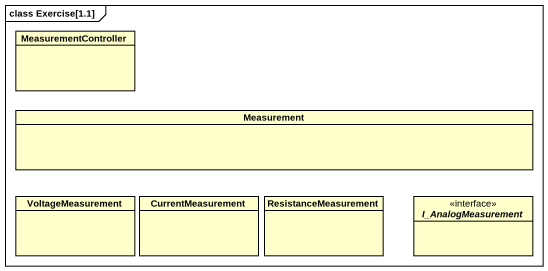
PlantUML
@startuml
mainframe class Exercise[1.1]
hide circle
hide empty members
class MeasurementController
class Measurement
class VoltageMeasurement
class CurrentMeasurement
class ResistanceMeasurement
interface I_AnalogMeasurement
@enduml
